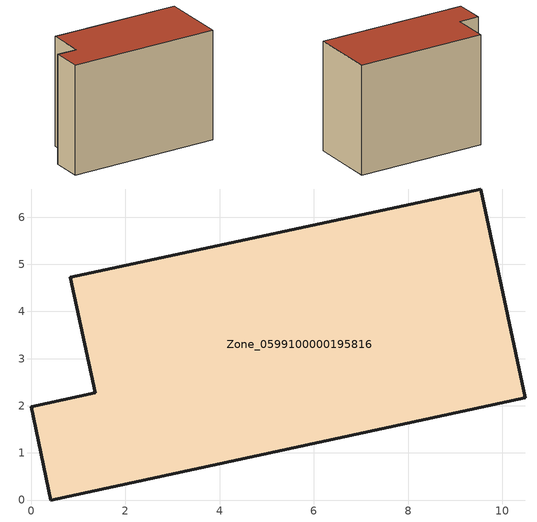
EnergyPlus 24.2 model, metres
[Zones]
Zone_0599100000195816
 floor ground (C_G): 0,1.98 1.36,2.28 0.84,4.73 9.54,6.6 10.49,2.17 0.42,0 z0
 wall outside (C_F): 1.36,2.28 0,1.98 0.42,0 10.49,2.17 9.54,6.6 0.84,4.73 1.36,2.28 z0:7.53
 roof outside (C_R): 9.54,6.6 0.84,4.73 1.36,2.28 0,1.98 0.42,0 10.49,2.17 z7.53
[BUILDING]
Pand.0599100000195816: North Axis=0; Terrain=City; Loads Convergence Tolerance Value=0.04; Temperature Convergence Tolerance Value=0.4; Solar Distribution=FullExterior; Maximum Number of Warmup Days=25; Minimum Number of Warmup Days=1
[Site:Location]
Rotterdam.The.Hague.AP_ZH_NLD Design_Conditions: Latitude=51.96; Longitude=4.45; Time Zone=1; Elevation=-4.5
[SITE:GROUNDTEMPERATURE:BUILDINGSURFACE]
18, 18, 18, 18, 18, 18, 18, 18, 18, 18, 18, 18
[MATERIAL] Thermal Absorptance=0.9; Solar Absorptance=0.7; Visible Absorptance=0.7
Name | Roughness | Thickness | Conductivity | Density | Specific Heat
G.TI.1946 | MediumSmooth | 0.15 | 1 | 540 | 1210
F.TI.1946 | Rough | 0.3 | 0.857143 | 1920 | 840
R.TI.1946 | MediumRough | 0.2 | 0.1 | 1500 | 1000
[CONSTRUCTION]
C_G: G.TI.1946
C_F: F.TI.1946
C_R: R.TI.1946
[ZONE]
Zone_0599100000195816: Type=1; Multiplier=1; Ceiling Height=Autocalculate; Volume=Autocalculate; Floor Area=autocalculate; Part of Total Floor Area=Yes
[ZONEINFILTRATION:DESIGNFLOWRATE]
Infil_Zone_0599100000195816: Zone or ZoneList or Space or SpaceList=Zone_0599100000195816; Schedule=AlwaysOn; Design Flow Rate Calculation Method=Flow/Area; Flow Rate per Floor Area=0.003; Constant Term Coefficient=1; Temperature Term Coefficient=0; Velocity Term Coefficient=0; Velocity Squared Term Coefficient=0
[HVACTEMPLATE:ZONE:IDEALLOADSAIRSYSTEM]
Zone_0599100000195816: Maximum Heating Supply Air Temperature=50; Minimum Cooling Supply Air Temperature=13; Maximum Heating Supply Air Humidity Ratio=0.0156; Minimum Cooling Supply Air Humidity Ratio=0.0077; Heating Limit=NoLimit; Cooling Limit=NoLimit; Dehumidification Control Type=ConstantSensibleHeatRatio; Cooling Sensible Heat Ratio=0.7; Dehumidification Setpoint=60; Humidification Control Type=None; Humidification Setpoint=30; Outdoor Air Method=None; Outdoor Air Flow Rate per Person=0.00944; Outdoor Air Flow Rate per Zone Floor Area=0; Outdoor Air Flow Rate per Zone=0; Demand Controlled Ventilation Type=None; Outdoor Air Economizer Type=NoEconomizer; Heat Recovery Type=None; Sensible Heat Recovery Effectiveness=0.7; Latent Heat Recovery Effectiveness=0.65
[ZONECONTROL:THERMOSTAT]
ThermostatControl_Zone_0599100000195816: Zone or ZoneList=Zone_0599100000195816; Control Type Schedule=DualSetpointControlType; Control 1=Thermostat_Zone_0599100000195816; Temperature Difference Between Cutout And Setpoint=0
[THERMOSTATSETPOINT:DUALSETPOINT]
Thermostat_Zone_0599100000195816: Heating Setpoint Temperature Schedule=HeatingSetpoint_Zone_0599100000195816; Cooling Setpoint Temperature Schedule=CoolingSetpoint_Zone_0599100000195816
[SCHEDULE:COMPACT]
HeatingSetpoint_Zone_0599100000195816: Through: 12/31, For: AllDays, Until: 24:00, 21
CoolingSetpoint_Zone_0599100000195816: Through: 12/31, For: AllDays, Until: 24:00, 24
DualSetpointControlType: Through: 12/31, For: AllDays, Until: 24:00, 4
AlwaysOn: Through: 12/31, For: AllDays, Until: 24:00, 1
